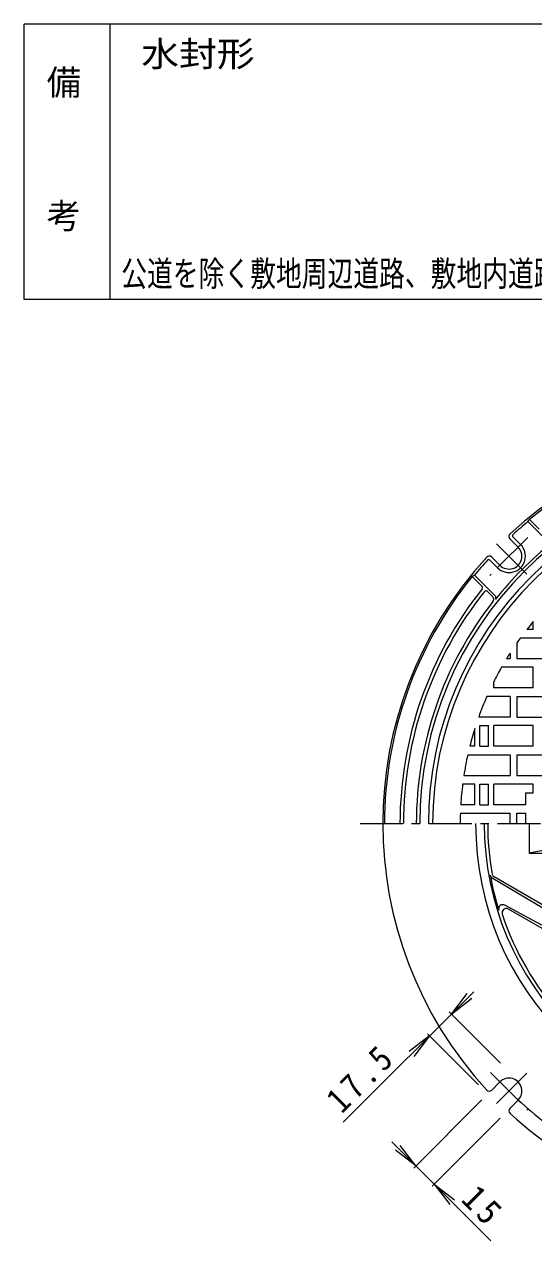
# Model space of a CAD drawing. Units: millimetres, scale not verified. Extents: x -491 to 384, y -667 to 704.
# Drawn here: x -491 to -195, y -4 to 704 of the extents above; entities that cross this region are included whole.
import ezdxf
from ezdxf.enums import TextEntityAlignment as Align

# ---------------------------------------------------------------- set-up
doc = ezdxf.new("R2010")
doc.units = ezdxf.units.MM
doc.header["$LTSCALE"] = 5
doc.linetypes.add('CHAIN1', pattern=[8, 5, -1, 1, -1])
for name, color, linetype, lineweight in [('1-1_1-1ﾚｲﾔ', 2, 'Continuous', 18), ('1-2_1-2ﾚｲﾔ', 3, 'Continuous', 18), ('1-4_1-4ﾚｲﾔ', 7, 'Continuous', 18), ('F-0_F-0ﾚｲﾔ', 7, 'Continuous', 18)]:
    doc.layers.add(name, color=color, linetype=linetype, lineweight=lineweight)
doc.layers.add('F-4_F-4ﾚｲﾔ', color=2, linetype='Continuous')
doc.layers.add('F-5_F-5ﾚｲﾔ', color=6, linetype='Continuous')
doc.styles.add('ＭＳ ゴシック', font='')
doc.styles.get('ＭＳ ゴシック').set_extended_font_data('MS Gothic')

msp = doc.modelspace()

# ---------------------------------------------------------------- linework, layer by layer
at = {"layer": '1-1_1-1ﾚｲﾔ'}
for p, q in [((-198.056, 414.503), (-197.245, 415.812)), ((-186.001, 402.448), (-198.056, 414.503)), ((-191.479, 410.047), (-197.245, 415.812)), ((-203.76, 399.7), (-208.569, 404.509)), ((-202.346, 401.115), (-206.77, 405.539)), ((-215.781, 387.68), (-220.205, 392.104)), ((-214.367, 389.094), (-219.176, 393.903)), ((-229.169, 383.39), (-230.479, 382.578)), ((-224.713, 376.812), (-230.479, 382.578)), ((-217.114, 371.335), (-229.169, 383.39)), ((-218.579, 370.678), (-221.866, 373.966)), ((-214.367, 88.573), (-219.176, 83.764)), ((-203.76, 77.967), (-208.569, 73.158))]:
    msp.add_line(p, q, dxfattribs=at)
at = {"layer": '1-1_1-1ﾚｲﾔ', "linetype": 'CHAIN1'}
for p, q in [((-198.209, 405.251), (-220.213, 383.247)), ((-198.653, 383.986), (-218.992, 404.326)), ((-219.918, 94.124), (-197.914, 72.12)), ((-198.653, 93.681), (-218.992, 73.341))]:
    msp.add_line(p, q, dxfattribs=at)
at = {"layer": '1-1_1-1ﾚｲﾔ'}
for centre, radius, start, end in [((-53.5, 238.834), 229, 47.39853, 132.60147), ((-53.5, 238.834), 228, 50.916, 129.084), ((-53.5, 238.834), 207.5, 0, 180), ((-53.5, 238.834), 202.5, 0, 180), ((-53.5, 238.834), 227.5, 129.45064, 132.34297), ((-207.155, 405.924), 2, 132.60252, 224.99799), ((-206.063, 406.246), 1, 132.34129, 224.99599), ((-53.5, 238.834), 209.2, 128.59631, 141.40369), ((-209.063, 394.397), 9.5, 224.99957, 45), ((-209.063, 394.397), 7.5, 224.99947, 45), ((-53.5, 238.834), 229, 137.39853, 222.60147), ((-53.5, 238.834), 227.5, 137.65703, 140.54936), ((-220.59, 392.489), 2, 45.00201, 137.39748), ((-220.912, 391.396), 1, 45.00401, 137.65871), ((-53.5, 238.834), 228, 140.916, 180), ((-53.5, 238.834), 219, 141.39395, 180), ((-225.42, 376.105), 1, 321.3925, 45), ((-53.5, 238.834), 217, 141.51285, 180), ((-53.5, 238.834), 209.5, 141.92487, 180), ((-222.573, 373.259), 1, 44.99599, 141.51399), ((-219.993, 369.264), 2, 321.92409, 44.99799), ((-218.175, 370.274), 1.5, 321.40227, 44.99733), ((-53.5, 238.834), 175, 180, 0), ((-209.063, 83.27), 7.5, 315, 135.00053), ((-220.59, 85.178), 2, 222.60252, 314.99799), ((-207.155, 71.743), 2, 135.00201, 227.39748), ((-53.5, 238.834), 229, 227.39853, 267.85405)]:
    msp.add_arc(centre, radius, start, end, dxfattribs=at)
at = {"layer": '1-2_1-2ﾚｲﾔ'}
for p, q in [((-195, 351.834), (-195, 356.45)), ((-202.469, 346.834), (-174.5, 346.834)), ((-195, 351.834), (-198.713, 351.834)), ((-204.5, 343.976), (-204.5, 334.833)), ((-210.471, 334.833), (-208.5, 334.833)), ((-208.5, 337.985), (-208.5, 334.833)), ((-204.5, 334.833), (-174.5, 334.833)), ((-195, 329.833), (-213.422, 329.833)), ((-195, 317.834), (-195, 329.833)), ((-218, 317.834), (-218, 321.269)), ((-208.5, 312.833), (-221.963, 312.833)), ((-195, 317.834), (-218, 317.834)), ((-208.5, 312.833), (-208.5, 300.834)), ((-204.5, 312.833), (-204.5, 300.834)), ((-204.5, 312.833), (-174.5, 312.833)), ((-208.5, 300.834), (-226.739, 300.834)), ((-204.5, 300.834), (-174.5, 300.834)), ((-229, 283.833), (-229, 294.111)), ((-226, 283.833), (-226, 295.833)), ((-226, 295.833), (-221, 295.833)), ((-221, 283.833), (-221, 295.833)), ((-218, 283.833), (-218, 295.833)), ((-229, 283.833), (-231.912, 283.833)), ((-226, 283.833), (-221, 283.833)), ((-195, 283.833), (-218, 283.833)), ((-233.099, 278.834), (-208.5, 278.834)), ((-208.5, 278.834), (-208.5, 266.834)), ((-204.5, 278.834), (-204.5, 266.834)), ((-204.5, 278.834), (-174.5, 278.834)), ((-229, 261.834), (-236.056, 261.834)), ((-235.357, 266.834), (-208.5, 266.834)), ((-229, 249.834), (-229, 261.834)), ((-226, 249.834), (-226, 261.834)), ((-226, 261.834), (-221, 261.834)), ((-221, 249.834), (-221, 261.834)), ((-218, 249.834), (-218, 261.834)), ((-195, 261.834), (-218, 261.834)), ((-204.5, 266.834), (-174.5, 266.834)), ((-195, 256.834), (-195, 261.834)), ((-199.5, 256.834), (-199.5, 249.834)), ((-199.5, 256.834), (-195, 256.834)), ((-229, 249.834), (-237.171, 249.834)), ((-226, 249.834), (-221, 249.834)), ((-199.5, 249.834), (-218, 249.834)), ((-237.402, 244.834), (-208.5, 244.834)), ((-208.5, 238.834), (-208.5, 244.834)), ((-204.5, 244.834), (-199.5, 244.834)), ((-204.5, 238.834), (-204.5, 244.834)), ((-199.5, 244.834), (-199.5, 238.834)), ((-171.583, 178.901), (-218.855, 207.174)), ((-171.575, 181.142), (-217.708, 207.777)), ((-175.626, 171.835), (-211.442, 191.375)), ((-177.5, 170.706), (-209.412, 189.131))]:
    msp.add_line(p, q, dxfattribs=at)
at = {"layer": '1-2_1-2ﾚｲﾔ', "linetype": 'CHAIN1'}
msp.add_line((-295.759, 238.834), (188.759, 238.834), dxfattribs=at)
at = {"layer": '1-2_1-2ﾚｲﾔ'}
for points in [[(-195, 283.833), (-195, 295.833), (-218, 295.833)], [(-197.45, 238.834), (-197.45, 221.584), (-147.55, 221.584)]]:
    msp.add_lwpolyline(points, dxfattribs=at)
for centre, radius, start, end in [((-53.5, 238.834), 200, 0, 180), ((-53.5, 238.834), 184, 140.26624, 142.11122), ((-53.5, 238.834), 184, 144.05867, 145.15027), ((-53.5, 238.834), 184, 147.39366, 148.55099), ((-53.5, 238.834), 184, 150.35892, 153.38326), ((-53.5, 238.834), 184, 156.28583, 160.30844), ((-53.5, 238.834), 184, 162.51697, 165.84386), ((-53.5, 238.834), 184, 167.44414, 171.24707), ((-53.5, 238.834), 184, 172.81924, 176.57266), ((-53.5, 238.834), 184, 178.13133, 180), ((-53.5, 238.834), 170, 180, 0), ((-53.5, 238.834), 168, 180, 190.05363), ((-172.5, 111.822), 112.562, 77.19365, 102.80635), ((-53.5, 238.834), 169.206, 190.19765, 197.32834), ((-217.572, 209.319), 2.5, 190.19749, 239.11765), ((-216.458, 209.942), 2.5, 190.05383, 240.00026), ((-212.639, 189.181), 2.5, 61.38365, 197.32819), ((-210.662, 186.966), 2.5, 59.99997, 198.26439), ((-53.5, 238.834), 168, 198.2643, 221.73569)]:
    msp.add_arc(centre, radius, start, end, dxfattribs=at)
at = {"layer": '1-4_1-4ﾚｲﾔ'}
for p, q in [((-305.477, 65.115), (-229.558, 141.034)), ((-242.536, 128.056), (-233.404, 139.956)), ((-242.536, 128.056), (-230.635, 137.187)), ((-214.013, 99.534), (-243.808, 129.329)), ((-255.264, 115.328), (-267.164, 106.196)), ((-255.264, 115.328), (-264.395, 103.428)), ((-226.741, 86.806), (-256.536, 116.601)), ((-224.9, 78.04), (-264.487, 38.453)), ((-214.293, 67.433), (-253.88, 27.846)), ((-277.269, 53.781), (-219.685, -3.803)), ((-263.214, 39.726), (-272.345, 51.626)), ((-263.214, 39.726), (-275.114, 48.857)), ((-252.607, 29.119), (-240.707, 19.988)), ((-252.607, 29.119), (-243.476, 17.219))]:
    msp.add_line(p, q, dxfattribs=at)
msp.add_arc((-53.5, 238.834), 220, 225, 235.5163, dxfattribs=at)
at = {"layer": 'F-0_F-0ﾚｲﾔ'}
for p, q in [((-491, 543.833), (-491, 703.834)), ((384, 703.833), (-491, 703.833)), ((-441, 543.833), (-441, 703.834)), ((384, 543.833), (-491, 543.833))]:
    msp.add_line(p, q, dxfattribs=at)

# ---------------------------------------------------------------- texts
at = {"layer": '1-4_1-4ﾚｲﾔ', "color": 2, "char_height": 14.66, "attachment_point": 7, "style": 'ＭＳ ゴシック'}
for s, insert, rotation in [('\\T1.28;\\W0.9;17.5', (-306.222, 69.461), 45), ('\\T1.27;\\W0.95;15', (-237.809, 19.412), 315)]:
    msp.add_mtext(s, dxfattribs=dict(at, insert=insert, rotation=rotation))
at = {"layer": 'F-4_F-4ﾚｲﾔ', "style": 'ＭＳ ゴシック'}
for s, p in [('備', (-478.038, 658.313)), ('考', (-478.038, 580.691))]:
    msp.add_text(s, height=14.66, dxfattribs=at).set_placement(p, align=Align.BOTTOM_LEFT)
at = {"layer": 'F-4_F-4ﾚｲﾔ', "color": 4, "style": 'ＭＳ ゴシック', "width": 0.75}
msp.add_text('公道を除く敷地周辺道路、敷地内道路、屋内に御使用ください。', height=14.66, dxfattribs=at).set_placement((-434.634, 547.092), align=Align.BOTTOM_LEFT)
at = {"layer": 'F-5_F-5ﾚｲﾔ', "color": 2, "style": 'ＭＳ ゴシック', "width": 1.1}
msp.add_text('水封形', height=14.66, dxfattribs=at).set_placement((-423, 674.888), align=Align.BOTTOM_LEFT)

doc.saveas('drawing.dxf')
